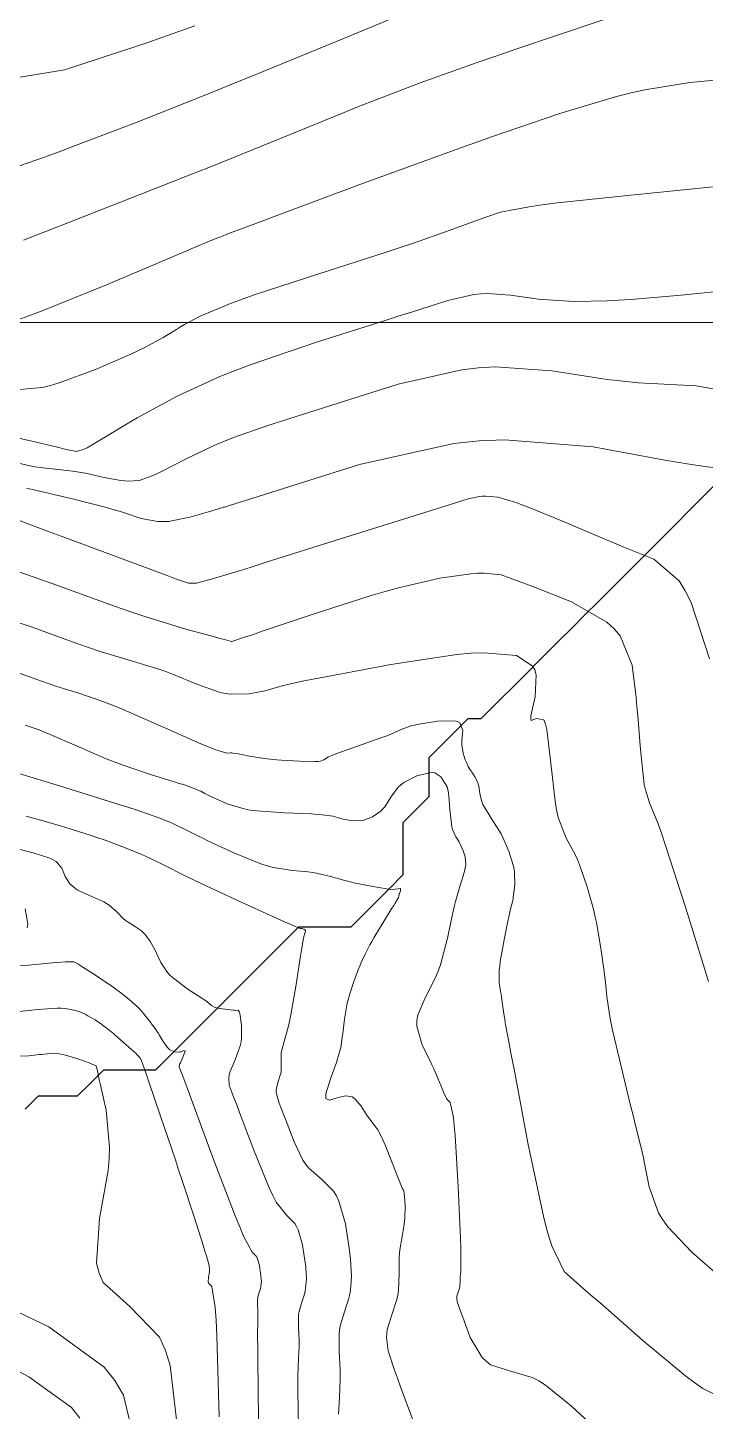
# Model space of a CAD drawing. Header units: millimetres. Extents: x 837475 to 838477, y 1189012 to 1191015.
# Drawn here: x 838085.1 to 838137.1, y 1189130.2 to 1189236.5 of the extents above; entities that cross this region are included whole.
import ezdxf

# ---------------------------------------------------------------- set-up
doc = ezdxf.new("R2010")
doc.units = ezdxf.units.MM
doc.header["$LTSCALE"] = 0.3
doc.layers.add('COORD', color=253, linetype='Continuous', lineweight=20)
doc.layers.add('DRENAJE', color=5, linetype='Continuous', lineweight=25)
doc.layers.add('COTAS 10', color=7, linetype='Continuous', lineweight=9, true_color=0x6e3e2d)
doc.layers.add('COTAS INT', color=7, linetype='Continuous', lineweight=5, true_color=0x9fa19f)

msp = doc.modelspace()

# ---------------------------------------------------------------- linework, layer by layer
at = {"layer": 'COORD'}
msp.add_line((837476.51, 1189213.87), (838476.51, 1189213.87), dxfattribs=at)
at = {"layer": 'COTAS 10'}
for points in [[(838063.63, 1189236.62), (838070, 1189234.3), (838077.52, 1189232.42), (838079.48, 1189232.24), (838081.4, 1189232.2), (838087.94, 1189233.28), (838093.25, 1189235.03), (838094.4, 1189235.42), (838095.42, 1189235.77), (838097.94, 1189236.67)], [(838139.29, 1189216.39), (838135.28, 1189215.97), (838131.39, 1189215.65), (838130.46, 1189215.59), (838129.6, 1189215.55), (838127.06, 1189215.5), (838125.04, 1189215.61), (838124.5, 1189215.65), (838123.98, 1189215.71), (838122.19, 1189215.98), (838120.41, 1189216.11), (838119.89, 1189216.08), (838119.36, 1189216.02), (838117.37, 1189215.56), (838114.58, 1189214.68), (838113.55, 1189214.35), (838112.41, 1189213.99), (838107.37, 1189212.39), (838102.2, 1189210.63), (838100.99, 1189210.17), (838099.86, 1189209.73), (838096.58, 1189208.22), (838094.12, 1189206.88), (838093.52, 1189206.54), (838092.96, 1189206.22), (838091.22, 1189205.17), (838089.94, 1189204.4), (838089.67, 1189204.25), (838089.44, 1189204.14), (838088.88, 1189203.97), (838088.19, 1189204.1), (838087.87, 1189204.17), (838087.49, 1189204.26), (838085.66, 1189204.72), (838083.51, 1189205.2)], [(838137.93, 1189140.85), (838136.1, 1189142.45), (838134.27, 1189144.39), (838133.88, 1189144.93), (838133.55, 1189145.48), (838132.82, 1189147.48), (838132.47, 1189149.27), (838132.38, 1189149.69), (838132.3, 1189150.07), (838132.04, 1189151.17), (838131.69, 1189152.53), (838131.56, 1189153.08), (838131.4, 1189153.71), (838130.69, 1189156.61), (838130.02, 1189159.52), (838129.89, 1189160.15), (838129.78, 1189160.7), (838129.57, 1189162.09), (838129.46, 1189163.2), (838129.41, 1189163.59), (838129.36, 1189164.01), (838129.11, 1189165.81), (838128.77, 1189167.78), (838128.66, 1189168.3), (838128.54, 1189168.81), (838128.05, 1189170.6), (838127.48, 1189172.21), (838127.31, 1189172.62), (838127.13, 1189173.01), (838126.46, 1189174.27), (838125.85, 1189175.85), (838125.72, 1189176.44), (838125.6, 1189177.1), (838125.28, 1189180.03), (838124.97, 1189182.6), (838124.86, 1189183.03), (838124.74, 1189183.34), (838124.18, 1189183.45), (838123.77, 1189183.29), (838123.74, 1189183.43), (838123.75, 1189183.65), (838124.06, 1189185.11), (838124.16, 1189186.81), (838124.04, 1189187.18), (838123.85, 1189187.5), (838122.63, 1189188.3), (838120.14, 1189188.51), (838119.16, 1189188.46), (838118.05, 1189188.36), (838112.99, 1189187.6), (838108.13, 1189186.69), (838107.15, 1189186.5), (838106.32, 1189186.34), (838104.64, 1189185.95), (838103.85, 1189185.72), (838103.59, 1189185.66), (838103.31, 1189185.59), (838102.11, 1189185.35), (838100.69, 1189185.32), (838100.26, 1189185.38), (838099.82, 1189185.48), (838098.1, 1189186.09), (838096.24, 1189186.86), (838095.71, 1189187.06), (838095.17, 1189187.25), (838093.15, 1189187.86), (838090.68, 1189188.61), (838089.85, 1189188.89), (838088.97, 1189189.2), (838085.25, 1189190.54), (838081.7, 1189191.64)], [(838105.89, 1189128.99), (838105.86, 1189131.8), (838105.86, 1189132.41), (838105.86, 1189132.95), (838105.91, 1189134.32), (838105.95, 1189135.23), (838105.95, 1189135.48), (838105.95, 1189135.73), (838105.9, 1189136.62), (838105.89, 1189137.47), (838105.91, 1189137.69), (838105.94, 1189137.9), (838106.15, 1189138.62), (838106.38, 1189139.3), (838106.42, 1189139.49), (838106.45, 1189139.68), (838106.51, 1189140.4), (838106.46, 1189141.24), (838106.43, 1189141.52), (838106.4, 1189141.81), (838106.2, 1189143.02), (838105.88, 1189144.17), (838105.75, 1189144.42), (838105.62, 1189144.65), (838105.01, 1189145.26), (838104.19, 1189146.3), (838103.92, 1189146.8), (838103.64, 1189147.39), (838102.46, 1189150.29), (838101.38, 1189153.18), (838101.16, 1189153.77), (838100.97, 1189154.27), (838100.58, 1189155.29), (838100.54, 1189155.84), (838100.58, 1189156.04), (838100.64, 1189156.27), (838101.03, 1189157.24), (838101.42, 1189158.31), (838101.49, 1189158.6), (838101.53, 1189158.89), (838101.53, 1189159.88), (838101.42, 1189160.64), (838101.39, 1189160.78), (838101.36, 1189160.9), (838101.28, 1189161.05), (838101.09, 1189161.03), (838100.99, 1189161.04), (838100.88, 1189161.05), (838100.28, 1189161.11), (838099.69, 1189161.21), (838099.56, 1189161.24), (838099.46, 1189161.27), (838099.22, 1189161.41), (838098.88, 1189161.69), (838098.7, 1189161.81), (838098.49, 1189161.96), (838097.41, 1189162.67), (838096.3, 1189163.5), (838096.06, 1189163.72), (838095.84, 1189163.94), (838095.33, 1189164.71), (838095, 1189165.42), (838094.91, 1189165.61), (838094.82, 1189165.79), (838094.48, 1189166.38), (838094.1, 1189166.89), (838093.98, 1189167.01), (838093.85, 1189167.13), (838093.31, 1189167.5), (838092.74, 1189167.85), (838092.59, 1189167.97), (838092.45, 1189168.09), (838091.95, 1189168.59), (838091.36, 1189169.1), (838091.16, 1189169.23), (838090.95, 1189169.36), (838090.04, 1189169.77), (838089.17, 1189170.16), (838088.97, 1189170.26), (838088.8, 1189170.37), (838088.35, 1189170.76), (838088.07, 1189171.19), (838087.99, 1189171.31), (838087.93, 1189171.45), (838087.73, 1189171.96), (838087.29, 1189172.47), (838087.07, 1189172.6), (838086.81, 1189172.73), (838085.54, 1189173.14), (838084.22, 1189173.46)], [(838089.1, 1189129.71), (838088.47, 1189130.51), (838085.19, 1189132.88), (838081.79, 1189134.68)]]:
    msp.add_lwpolyline(points, dxfattribs=at)
at = {"layer": 'COTAS INT'}
for points in [[(838138.31, 1189240.44), (838136.72, 1189239.71), (838135.82, 1189239.37), (838134.7, 1189238.97), (838128.99, 1189237.02), (838122.6, 1189234.87), (838121.06, 1189234.34), (838119.62, 1189233.84), (838115.25, 1189232.28), (838111.46, 1189230.83), (838110.38, 1189230.41), (838109.29, 1189229.97), (838105.25, 1189228.33), (838100.73, 1189226.48), (838099.34, 1189225.92), (838097.89, 1189225.34), (838092.11, 1189223.07), (838088.31, 1189221.59)], [(838083.3, 1189225.51), (838086.4, 1189226.59), (838087.44, 1189226.97), (838088.57, 1189227.39), (838093.3, 1189229.2), (838099.03, 1189231.47), (838100.79, 1189232.18), (838102.62, 1189232.93), (838109.86, 1189235.91), (838116.09, 1189238.49)], [(838138.98, 1189232.6), (838135.95, 1189232.31), (838132.49, 1189231.75), (838131.43, 1189231.51), (838130.32, 1189231.24), (838125.96, 1189229.94), (838120.73, 1189228.15), (838119.09, 1189227.56), (838117.36, 1189226.94), (838110.41, 1189224.39), (838104.31, 1189222.12), (838103.12, 1189221.67), (838102.89, 1189221.59)], [(838151.2, 1189224.76), (838150.91, 1189225.08), (838149.85, 1189225.51), (838148.36, 1189225.34), (838147.79, 1189225.27), (838147.15, 1189225.21), (838144.26, 1189224.92), (838140.26, 1189224.53), (838138.92, 1189224.4), (838137.47, 1189224.26), (838131.41, 1189223.66), (838125.78, 1189223.06), (838124.61, 1189222.91), (838123.61, 1189222.77), (838121.41, 1189222.35), (838120.13, 1189221.91), (838119.72, 1189221.77), (838119.28, 1189221.61), (838119.23, 1189221.59)], [(838092.11, 1189223.07), (838086.88, 1189221.03), (838085.76, 1189220.59), (838084.8, 1189220.2)], [(838103.12, 1189221.67), (838102.14, 1189221.31), (838100.41, 1189220.65), (838100.06, 1189220.51), (838099.95, 1189220.46), (838099.83, 1189220.42), (838099.38, 1189220.24), (838097.83, 1189219.6), (838097.02, 1189219.26), (838096.05, 1189218.85), (838091.16, 1189216.78), (838086.22, 1189214.77), (838085.2, 1189214.39), (838084.34, 1189214.09)], [(838119.28, 1189221.61), (838117.47, 1189220.94), (838114.73, 1189219.98), (838113.7, 1189219.64), (838112.56, 1189219.26), (838107.47, 1189217.62), (838102.51, 1189215.99), (838101.46, 1189215.62), (838100.54, 1189215.28), (838098.36, 1189214.37), (838097.15, 1189213.71), (838096.84, 1189213.53), (838096.53, 1189213.35), (838095.52, 1189212.73), (838094.15, 1189211.99), (838093.62, 1189211.73), (838093.02, 1189211.45), (838090.32, 1189210.27), (838087.52, 1189209.23), (838086.86, 1189209.04), (838086.25, 1189208.89), (838084.48, 1189208.72)], [(838083.82, 1189203.19), (838085.29, 1189202.86), (838085.68, 1189202.79), (838086.07, 1189202.73), (838087.44, 1189202.57), (838088.79, 1189202.42), (838089.18, 1189202.36), (838089.56, 1189202.29), (838090.97, 1189201.98), (838092.26, 1189201.73), (838092.56, 1189201.7), (838092.85, 1189201.68), (838093.68, 1189201.74), (838094.66, 1189202.09), (838095.03, 1189202.26), (838095.44, 1189202.45), (838097.28, 1189203.39), (838099.54, 1189204.48), (838100.21, 1189204.76), (838100.9, 1189205.03), (838103.55, 1189205.97), (838106.77, 1189206.99), (838107.82, 1189207.32), (838108.94, 1189207.68), (838113.55, 1189209.13), (838118.43, 1189210.25), (838119.73, 1189210.39), (838120.99, 1189210.47), (838125.36, 1189210.15), (838129.61, 1189209.49), (838130.81, 1189209.36), (838132.01, 1189209.25), (838136.42, 1189209.01), (838140.31, 1189208.33)], [(838137.85, 1189202.7), (838136.05, 1189202.96), (838135.13, 1189203.11), (838134.03, 1189203.31), (838128.53, 1189204.32), (838121.72, 1189204.87), (838119.78, 1189204.78), (838117.82, 1189204.58), (838110.58, 1189202.96), (838102.4, 1189200.39), (838100.6, 1189199.82), (838100.22, 1189199.7), (838100.14, 1189199.68), (838100.08, 1189199.66), (838099.92, 1189199.61), (838099.51, 1189199.49), (838098.99, 1189199.34), (838097.56, 1189198.93), (838095.91, 1189198.6), (838095.49, 1189198.58), (838095.1, 1189198.58), (838093.82, 1189198.83), (838092.3, 1189199.32), (838091.75, 1189199.48), (838091.16, 1189199.65), (838088.54, 1189200.33), (838086.02, 1189200.93), (838085.48, 1189201.05), (838085.01, 1189201.15)], [(838084.11, 1189198.79), (838086.84, 1189197.77), (838087.69, 1189197.46), (838092.17, 1189195.79), (838095.32, 1189194.61), (838095.95, 1189194.38), (838096.47, 1189194.19), (838097.46, 1189193.85), (838097.9, 1189193.84), (838098.06, 1189193.86), (838098.26, 1189193.9), (838099.12, 1189194.12), (838101.27, 1189194.78), (838102.26, 1189195.09), (838103.43, 1189195.46), (838109.12, 1189197.25), (838114.77, 1189199.03), (838116.9, 1189199.7), (838118.92, 1189200.34), (838119.79, 1189200.52), (838120.03, 1189200.54), (838120.28, 1189200.54), (838121.21, 1189200.45), (838122.59, 1189200.04), (838123.13, 1189199.85), (838123.74, 1189199.61), (838126.47, 1189198.48), (838129.43, 1189197.22), (838130.17, 1189196.91), (838130.89, 1189196.62), (838133.19, 1189195.7), (838135.12, 1189194.04), (838135.59, 1189193.27), (838136.04, 1189192.37), (838137.45, 1189188.03)], [(838082.44, 1189195.4), (838086.9, 1189193.84), (838091.78, 1189192.07), (838092.94, 1189191.67), (838094.02, 1189191.31), (838097.26, 1189190.32), (838099.45, 1189189.73), (838099.87, 1189189.61), (838100.21, 1189189.52), (838100.75, 1189189.37), (838100.77, 1189189.36), (838100.78, 1189189.36), (838100.79, 1189189.36), (838101.76, 1189189.69), (838102.36, 1189189.89), (838103.11, 1189190.15), (838107.03, 1189191.48), (838111.48, 1189192.91), (838112.56, 1189193.22), (838113.58, 1189193.5), (838116.74, 1189194.23), (838119.13, 1189194.57), (838119.67, 1189194.61), (838120.15, 1189194.63), (838121.45, 1189194.49), (838122.85, 1189193.99), (838123.4, 1189193.78), (838124.03, 1189193.54), (838126.86, 1189192.41), (838129.58, 1189190.86), (838130.13, 1189190.35), (838130.59, 1189189.8), (838131.51, 1189187.56), (838131.82, 1189185.07), (838131.89, 1189184.36), (838131.96, 1189183.66), (838132.17, 1189181.08), (838132.38, 1189178.86), (838132.45, 1189178.39), (838132.53, 1189177.98), (838132.86, 1189176.98), (838133.51, 1189175.37), (838133.79, 1189174.57), (838134.11, 1189173.61), (838135.63, 1189168.87), (838137.09, 1189164.18), (838137.37, 1189163.26)], [(838138.41, 1189131.24), (838136.95, 1189131.98), (838136.34, 1189132.41), (838135.64, 1189132.94), (838132.34, 1189135.68), (838129.05, 1189138.55), (838128.35, 1189139.16), (838127.73, 1189139.69), (838126.29, 1189140.96), (838125.34, 1189142.93), (838125.05, 1189143.91), (838124.74, 1189145.08), (838123.51, 1189150.86), (838122.45, 1189156.52), (838122.24, 1189157.61), (838122.08, 1189158.49), (838121.8, 1189159.95), (838121.77, 1189160.04), (838121.77, 1189160.06), (838121.76, 1189160.09), (838121.76, 1189160.16), (838121.73, 1189160.37), (838121.71, 1189160.48), (838121.69, 1189160.61), (838121.6, 1189161.28), (838121.48, 1189162.06), (838121.45, 1189162.27), (838121.42, 1189162.47), (838121.32, 1189163.17), (838121.31, 1189164.08), (838121.35, 1189164.42), (838121.39, 1189164.79), (838121.68, 1189166.44), (838122, 1189168.01), (838122.07, 1189168.33), (838122.13, 1189168.61), (838122.28, 1189169.19), (838122.37, 1189169.58), (838122.39, 1189169.74), (838122.42, 1189169.91), (838122.5, 1189170.68), (838122.48, 1189171.62), (838122.45, 1189171.9), (838122.39, 1189172.18), (838122.06, 1189173.25), (838121.59, 1189174.31), (838121.45, 1189174.59), (838121.29, 1189174.87), (838120.69, 1189175.8), (838120.17, 1189176.63), (838120.06, 1189176.84), (838119.98, 1189177.04), (838119.82, 1189177.7), (838119.74, 1189178.26), (838119.7, 1189178.4), (838119.66, 1189178.54), (838119.44, 1189178.97), (838119.2, 1189179.34), (838119.15, 1189179.42), (838119.09, 1189179.51), (838118.93, 1189179.77), (838118.79, 1189180.07), (838118.74, 1189180.18), (838118.7, 1189180.29), (838118.55, 1189180.8), (838118.45, 1189181.42), (838118.44, 1189181.6), (838118.44, 1189181.79), (838118.51, 1189182.54), (838118.29, 1189183.13), (838118.1, 1189183.22), (838117.87, 1189183.28), (838116.57, 1189183.26), (838115.14, 1189183.02), (838114.82, 1189182.95), (838114.53, 1189182.88), (838113.78, 1189182.6), (838112.94, 1189182.23), (838112.6, 1189182.1), (838112.21, 1189181.96), (838110.43, 1189181.33), (838108.77, 1189180.74), (838108.46, 1189180.62), (838108.21, 1189180.51), (838107.84, 1189180.27), (838107.59, 1189180.18), (838107.41, 1189180.16), (838107.18, 1189180.16), (838105.98, 1189180.18), (838104.59, 1189180.25), (838104.25, 1189180.27), (838103.93, 1189180.3), (838102.93, 1189180.43), (838102.14, 1189180.56), (838101.95, 1189180.59), (838101.78, 1189180.63), (838101.26, 1189180.73), (838100.87, 1189180.8), (838100.77, 1189180.81), (838100.68, 1189180.81), (838100.39, 1189180.79), (838099.48, 1189181.07), (838098.99, 1189181.27), (838098.41, 1189181.51), (838095.45, 1189182.82), (838092.27, 1189184.21), (838091.55, 1189184.51), (838090.88, 1189184.77), (838089.03, 1189185.4), (838087.34, 1189185.92), (838086.77, 1189186.11), (838086.16, 1189186.32), (838083.61, 1189187.24)], [(838084.92, 1189182.94), (838085.99, 1189182.57), (838086.4, 1189182.41), (838086.84, 1189182.22), (838088.85, 1189181.34), (838091.13, 1189180.36), (838091.75, 1189180.12), (838092.36, 1189179.89), (838094.54, 1189179.16), (838096.35, 1189178.59), (838096.73, 1189178.47), (838097.06, 1189178.37), (838097.81, 1189178.11), (838098.2, 1189177.95), (838098.3, 1189177.9), (838098.4, 1189177.86), (838098.72, 1189177.7), (838099.17, 1189177.47), (838099.34, 1189177.39), (838099.54, 1189177.3), (838100.42, 1189176.89), (838101.73, 1189176.5), (838102.19, 1189176.42), (838102.69, 1189176.35), (838104.85, 1189176.2), (838106.91, 1189176.12), (838107.34, 1189176.09), (838107.71, 1189176.06), (838108.55, 1189175.94), (838109.04, 1189175.8), (838109.19, 1189175.76), (838109.34, 1189175.73), (838109.92, 1189175.61), (838110.56, 1189175.58), (838110.73, 1189175.61), (838110.92, 1189175.65), (838111.58, 1189175.9), (838112.21, 1189176.34), (838112.37, 1189176.5), (838112.52, 1189176.67), (838112.99, 1189177.41), (838113.55, 1189178.17), (838113.75, 1189178.36), (838113.98, 1189178.53), (838114.99, 1189179.04), (838115.97, 1189179.29), (838116.19, 1189179.3), (838116.37, 1189179.28), (838116.84, 1189178.98), (838117.09, 1189178.57), (838117.14, 1189178.48), (838117.19, 1189178.4), (838117.32, 1189178.2), (838117.4, 1189177.86), (838117.42, 1189177.69), (838117.44, 1189177.48), (838117.52, 1189176.45), (838117.64, 1189175.37), (838117.68, 1189175.13), (838117.73, 1189174.92), (838117.97, 1189174.37), (838118.23, 1189173.98), (838118.29, 1189173.86), (838118.35, 1189173.74), (838118.55, 1189173.29), (838118.69, 1189172.84), (838118.71, 1189172.72), (838118.73, 1189172.6), (838118.74, 1189172.2), (838118.65, 1189171.72), (838118.6, 1189171.55), (838118.55, 1189171.36), (838118.29, 1189170.55), (838117.95, 1189169.39), (838117.85, 1189168.98), (838117.74, 1189168.53), (838117.33, 1189166.58), (838116.8, 1189164.54), (838116.62, 1189164.04), (838116.43, 1189163.55), (838115.62, 1189162), (838115.04, 1189160.6), (838114.99, 1189160.21), (838114.99, 1189159.81), (838115.4, 1189158.36), (838116.04, 1189157.09), (838116.17, 1189156.8), (838116.3, 1189156.53), (838116.61, 1189155.82), (838116.85, 1189155.2), (838117.05, 1189154.69), (838117.22, 1189154.36), (838117.27, 1189154.27), (838117.32, 1189154.19), (838117.55, 1189153.94), (838117.79, 1189152.81), (838117.85, 1189152.18), (838117.92, 1189151.41), (838118.15, 1189147.47), (838118.33, 1189143.53), (838118.36, 1189142.75), (838118.37, 1189142.12), (838118.37, 1189140.97), (838118.33, 1189140.7), (838118.32, 1189140.62), (838118.32, 1189140.53), (838118.31, 1189140.21), (838118.3, 1189139.87), (838118.29, 1189139.78), (838118.27, 1189139.69), (838118.16, 1189139.37), (838118.07, 1189139.07), (838118.06, 1189139), (838118.06, 1189138.92), (838118.09, 1189138.65), (838118.29, 1189138.07), (838118.39, 1189137.79), (838118.51, 1189137.47), (838119.09, 1189135.91), (838119.99, 1189134.37), (838120.3, 1189134.07), (838120.64, 1189133.81), (838122.11, 1189133.33), (838123.84, 1189132.82), (838124.35, 1189132.56), (838124.87, 1189132.24), (838126.86, 1189130.63), (838128.93, 1189128.69)], [(838084.09, 1189179.34), (838087.96, 1189178.14), (838091.95, 1189176.9), (838092.79, 1189176.63), (838093.51, 1189176.4), (838095.17, 1189175.83), (838096.03, 1189175.48), (838096.26, 1189175.38), (838096.47, 1189175.28), (838097.19, 1189174.92), (838098.17, 1189174.43), (838098.55, 1189174.25), (838098.98, 1189174.04), (838100.93, 1189173.14), (838103, 1189172.29), (838103.5, 1189172.13), (838103.98, 1189172), (838105.44, 1189171.77), (838106.65, 1189171.68), (838106.97, 1189171.63), (838107.29, 1189171.58), (838108.37, 1189171.31), (838109.47, 1189171), (838109.8, 1189170.92), (838110.15, 1189170.83), (838111.48, 1189170.56), (838112.66, 1189170.37), (838112.9, 1189170.34), (838113.1, 1189170.32), (838113.55, 1189170.36), (838113.7, 1189170.4), (838113.72, 1189170.39), (838113.74, 1189170.37), (838113.72, 1189170.21), (838113.66, 1189170.02), (838113.64, 1189169.97), (838113.63, 1189169.93), (838113.6, 1189169.8), (838113.57, 1189169.7), (838113.56, 1189169.68), (838113.55, 1189169.65), (838113.51, 1189169.58), (838113.32, 1189169.26), (838113.21, 1189169.09), (838113.07, 1189168.87), (838112.4, 1189167.78), (838111.68, 1189166.59), (838111.52, 1189166.32), (838111.37, 1189166.07), (838111.01, 1189165.36), (838110.72, 1189164.71), (838110.63, 1189164.5), (838110.54, 1189164.27), (838110.17, 1189163.32), (838109.81, 1189162.23), (838109.73, 1189161.92), (838109.65, 1189161.59), (838109.44, 1189160.36), (838109.3, 1189159.25), (838109.26, 1189159), (838109.23, 1189158.77), (838109.14, 1189158.18), (838108.98, 1189157.55), (838108.9, 1189157.31), (838108.81, 1189157.03), (838108.35, 1189155.77), (838108.01, 1189154.63), (838107.99, 1189154.43), (838107.99, 1189154.27), (838108.29, 1189154.13), (838108.79, 1189154.29), (838108.92, 1189154.33), (838109.06, 1189154.36), (838109.54, 1189154.46), (838110.01, 1189154.39), (838110.13, 1189154.31), (838110.26, 1189154.21), (838110.7, 1189153.67), (838111.09, 1189153.05), (838111.19, 1189152.9), (838111.29, 1189152.77), (838111.59, 1189152.39), (838111.84, 1189152.05), (838111.91, 1189151.96), (838111.98, 1189151.85), (838112.2, 1189151.46), (838112.48, 1189150.85), (838112.57, 1189150.62), (838112.68, 1189150.36), (838113.15, 1189149.19), (838113.87, 1189147.36), (838113.9, 1189147.3), (838113.92, 1189147.27), (838113.96, 1189147.23), (838114.01, 1189147.01), (838114.02, 1189146.9), (838114.03, 1189146.75), (838114.08, 1189146.01), (838114.07, 1189145.1), (838114.05, 1189144.85), (838114.02, 1189144.59), (838113.85, 1189143.66), (838113.69, 1189142.64), (838113.66, 1189142.34), (838113.64, 1189142.02), (838113.63, 1189140.78), (838113.57, 1189139.5), (838113.52, 1189139.16), (838113.45, 1189138.82), (838113.06, 1189137.63), (838112.72, 1189136.5), (838112.68, 1189136.2), (838112.66, 1189135.91), (838112.79, 1189134.88), (838113.28, 1189133.38), (838113.49, 1189132.78), (838113.74, 1189132.1), (838116.03, 1189125.94)], [(838108.97, 1189130.01), (838109.05, 1189131.3), (838109.11, 1189132.69), (838109.11, 1189133.07), (838109.11, 1189133.45), (838109.03, 1189134.82), (838109.02, 1189136.13), (838109.06, 1189136.46), (838109.11, 1189136.79), (838109.43, 1189137.88), (838109.77, 1189138.92), (838109.83, 1189139.22), (838109.89, 1189139.52), (838109.97, 1189140.61), (838109.9, 1189141.91), (838109.85, 1189142.33), (838109.8, 1189142.77), (838109.5, 1189144.62), (838109, 1189146.38), (838108.81, 1189146.77), (838108.6, 1189147.13), (838107.67, 1189148.06), (838106.69, 1189148.91), (838106.46, 1189149.2), (838106.23, 1189149.53), (838105.56, 1189150.92), (838105.03, 1189152.33), (838104.9, 1189152.67), (838104.78, 1189152.98), (838104.41, 1189153.9), (838104.2, 1189154.61), (838104.19, 1189154.8), (838104.19, 1189154.98), (838104.34, 1189155.57), (838104.53, 1189156.13), (838104.57, 1189156.28), (838104.58, 1189156.44), (838104.57, 1189157.01), (838104.56, 1189157.61), (838104.58, 1189157.79), (838104.62, 1189157.97), (838104.81, 1189158.64), (838105.11, 1189159.74), (838105.2, 1189160.18), (838105.3, 1189160.68), (838105.71, 1189163.01), (838106.06, 1189165.21), (838106.13, 1189165.64), (838106.19, 1189165.99), (838106.28, 1189166.58), (838106.31, 1189166.69), (838106.32, 1189166.73), (838106.33, 1189166.77), (838106.4, 1189166.95), (838106.43, 1189167.12), (838106.43, 1189167.16), (838106.41, 1189167.19), (838106.31, 1189167.27), (838106.18, 1189167.31), (838106.15, 1189167.31), (838106.11, 1189167.32), (838106.02, 1189167.33), (838105.27, 1189167.65), (838104.82, 1189167.84), (838104.27, 1189168.09), (838101.44, 1189169.38), (838098.42, 1189170.78), (838097.75, 1189171.1), (838097.16, 1189171.38), (838095.65, 1189172.15), (838094.54, 1189172.7), (838094.21, 1189172.85), (838093.87, 1189173), (838092.53, 1189173.55), (838090.97, 1189174.12), (838090.49, 1189174.29), (838089.98, 1189174.46), (838087.96, 1189175.1), (838085.95, 1189175.69), (838085.46, 1189175.83), (838084.99, 1189175.95)], [(838085.08, 1189167.38), (838085.12, 1189167.67), (838084.91, 1189168.83)], [(838102.84, 1189129.6), (838102.78, 1189134.22), (838102.77, 1189135.14), (838102.76, 1189135.9), (838102.77, 1189137.34), (838102.78, 1189137.76), (838102.79, 1189137.88), (838102.78, 1189138), (838102.76, 1189138.42), (838102.76, 1189138.82), (838102.77, 1189138.92), (838102.78, 1189139.02), (838102.88, 1189139.35), (838102.98, 1189139.67), (838103.01, 1189139.76), (838103.02, 1189139.85), (838103.05, 1189140.19), (838103.02, 1189140.58), (838103.01, 1189140.71), (838102.99, 1189140.85), (838102.9, 1189141.41), (838102.75, 1189141.95), (838102.69, 1189142.07), (838102.63, 1189142.18), (838102.34, 1189142.46), (838101.69, 1189143.69), (838101.39, 1189144.39), (838101.04, 1189145.25), (838099.36, 1189149.65), (838097.74, 1189154.03), (838097.42, 1189154.88), (838097.17, 1189155.56), (838096.75, 1189156.69), (838096.77, 1189156.85), (838096.79, 1189156.93), (838096.83, 1189157.01), (838097.02, 1189157.44), (838097.18, 1189157.82), (838097.19, 1189157.89), (838097.19, 1189157.93), (838097.1, 1189157.94), (838096.88, 1189157.85), (838096.81, 1189157.84), (838096.73, 1189157.83), (838096.4, 1189157.85), (838096.03, 1189158), (838095.94, 1189158.07), (838095.84, 1189158.17), (838095.5, 1189158.64), (838095.21, 1189159.14), (838095.14, 1189159.25), (838095.08, 1189159.35), (838094.89, 1189159.63), (838094.71, 1189159.87), (838094.65, 1189159.95), (838094.59, 1189160.04), (838094.32, 1189160.41), (838094.01, 1189160.8), (838093.93, 1189160.9), (838093.84, 1189161), (838093.52, 1189161.32), (838093.14, 1189161.65), (838093.02, 1189161.75), (838092.89, 1189161.86), (838092.36, 1189162.29), (838091.68, 1189162.8), (838091.46, 1189162.96), (838091.22, 1189163.12), (838090.24, 1189163.78), (838089.34, 1189164.35), (838089.15, 1189164.47), (838089, 1189164.57), (838088.65, 1189164.75), (838088.02, 1189164.75), (838087.67, 1189164.73), (838087.26, 1189164.7), (838085.16, 1189164.5), (838083.18, 1189164.37)], [(838099.8, 1189129.81), (838099.63, 1189136.02), (838099.58, 1189137.22), (838099.51, 1189138.19), (838099.25, 1189139.81), (838099.03, 1189140.01), (838098.99, 1189140.09), (838098.97, 1189140.17), (838098.99, 1189140.54), (838099.07, 1189140.94), (838099.07, 1189141.03), (838099.08, 1189141.13), (838099.05, 1189141.43), (838098.83, 1189142.17), (838098.72, 1189142.54), (838098.58, 1189142.98), (838097.88, 1189145.17), (838096.98, 1189147.96), (838096.7, 1189148.78), (838096.43, 1189149.62), (838095.34, 1189152.83), (838094.42, 1189155.54), (838094.24, 1189156.07), (838094.09, 1189156.5), (838093.82, 1189157.23), (838093.77, 1189157.32), (838093.76, 1189157.34), (838093.75, 1189157.35), (838093.73, 1189157.39), (838093.71, 1189157.41), (838093.7, 1189157.42), (838093.7, 1189157.43), (838093.67, 1189157.47), (838093.5, 1189157.64), (838093.4, 1189157.73), (838093.28, 1189157.84), (838092.67, 1189158.39), (838092.01, 1189158.97), (838091.86, 1189159.1), (838091.72, 1189159.22), (838091.34, 1189159.54), (838091, 1189159.8), (838090.89, 1189159.88), (838090.77, 1189159.96), (838090.28, 1189160.29), (838089.72, 1189160.62), (838089.57, 1189160.7), (838089.41, 1189160.78), (838088.81, 1189161.03), (838087.99, 1189161.17), (838087.69, 1189161.19), (838087.36, 1189161.19), (838085.89, 1189161.1), (838084.26, 1189160.93)], [(838096.69, 1189128.27), (838096.05, 1189133.75), (838095.69, 1189134.91), (838095.24, 1189135.92), (838092.96, 1189138.27), (838090.9, 1189140.13), (838090.59, 1189140.83), (838090.39, 1189141.6), (838090.62, 1189145.04), (838091.29, 1189148.72), (838091.37, 1189149.65), (838091.4, 1189150.52), (838091.13, 1189153.36), (838090.67, 1189155.42), (838090.58, 1189155.82), (838090.51, 1189156.15), (838090.38, 1189156.7), (838090.36, 1189156.75), (838090.36, 1189156.76), (838090.36, 1189156.77), (838090.34, 1189156.78), (838090.34, 1189156.79), (838090.34, 1189156.79), (838090.33, 1189156.79), (838090.33, 1189156.8), (838090.33, 1189156.8), (838090.32, 1189156.8), (838090.32, 1189156.8), (838090.11, 1189156.88), (838089.98, 1189156.93), (838089.82, 1189156.99), (838088.97, 1189157.3), (838088.01, 1189157.6), (838087.77, 1189157.65), (838087.54, 1189157.69), (838086.82, 1189157.71), (838086.18, 1189157.65), (838086, 1189157.63), (838085.82, 1189157.61), (838085.17, 1189157.53), (838084.39, 1189157.5)], [(838082.49, 1189138.75), (838086.73, 1189136.71), (838090.99, 1189133.63), (838091.81, 1189132.59), (838092.47, 1189131.47), (838093.58, 1189126.73)]]:
    msp.add_lwpolyline(points, dxfattribs=at)
at = {"layer": 'DRENAJE'}
msp.add_polyline3d([(838137.9, 1189201.42, 0), (838136.9, 1189200.42, 0), (838135.9, 1189199.42, 0), (838134.9, 1189198.42, 0), (838133.9, 1189197.42, 0), (838132.9, 1189196.42, 0), (838131.9, 1189195.42, 0), (838130.9, 1189194.42, 0), (838129.9, 1189193.42, 0), (838128.9, 1189192.42, 0), (838127.9, 1189191.43, 0), (838126.9, 1189190.43, 0), (838125.9, 1189189.43, 0), (838124.9, 1189188.43, 0), (838122.91, 1189186.43, 0), (838120.91, 1189184.43, 0), (838119.91, 1189183.43, 0), (838118.91, 1189183.43, 0), (838117.91, 1189182.43, 0), (838116.91, 1189181.43, 0), (838115.91, 1189180.43, 0), (838115.91, 1189177.43, 0), (838114.91, 1189176.43, 0), (838113.91, 1189175.43, 0), (838113.91, 1189171.43, 0), (838112.91, 1189170.43, 0), (838111.91, 1189169.43, 0), (838109.91, 1189167.43, 0), (838105.91, 1189167.43, 0), (838104.91, 1189166.43, 0), (838103.91, 1189165.43, 0), (838102.91, 1189164.43, 0), (838101.91, 1189163.43, 0), (838100.91, 1189162.43, 0), (838099.91, 1189161.44, 0), (838097.91, 1189159.44, 0), (838096.91, 1189158.44, 0), (838095.91, 1189157.44, 0), (838094.91, 1189156.44, 0), (838090.92, 1189156.44, 0), (838089.92, 1189155.44, 0), (838088.92, 1189154.44, 0), (838085.92, 1189154.44, 0), (838084.92, 1189153.44, 0)], dxfattribs=at)

doc.saveas('drawing.dxf')
